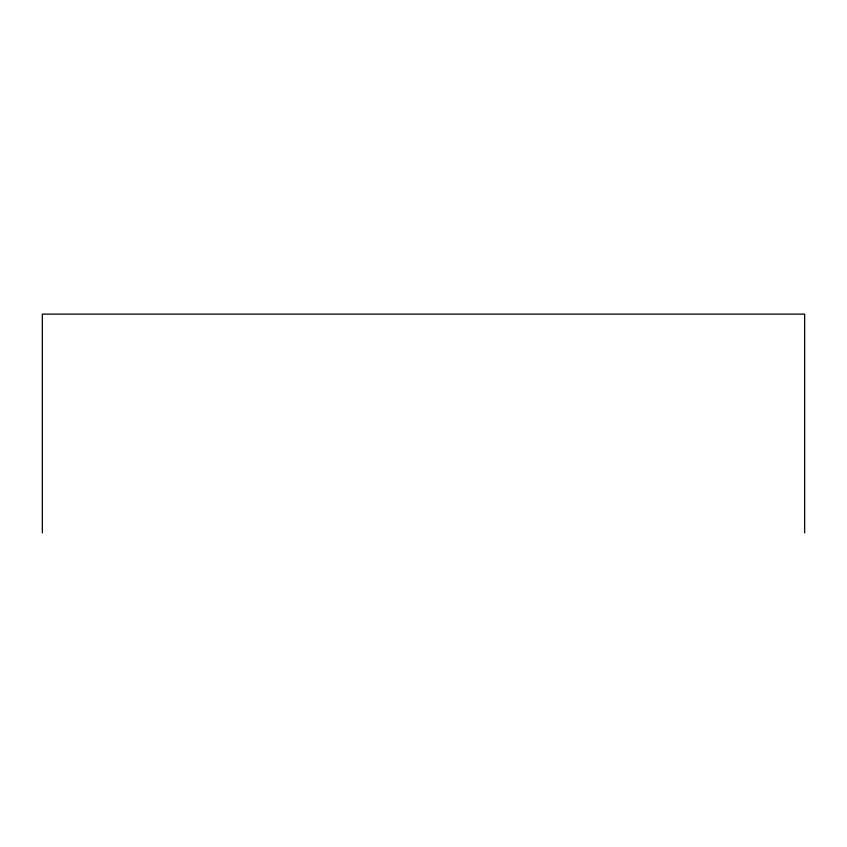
<?xml version="1.0" encoding="UTF-8"?>
<svg xmlns="http://www.w3.org/2000/svg" width="847" height="847" viewBox="0 0 847 847"><rect width="100%" height="100%" fill="white"/><g stroke="black" fill="none" stroke-linecap="round" stroke-linejoin="round"><path stroke-width="1.27" d="M804.65 532.879L804.65 314.121L42.35 314.121L42.35 532.879"/></g></svg>
